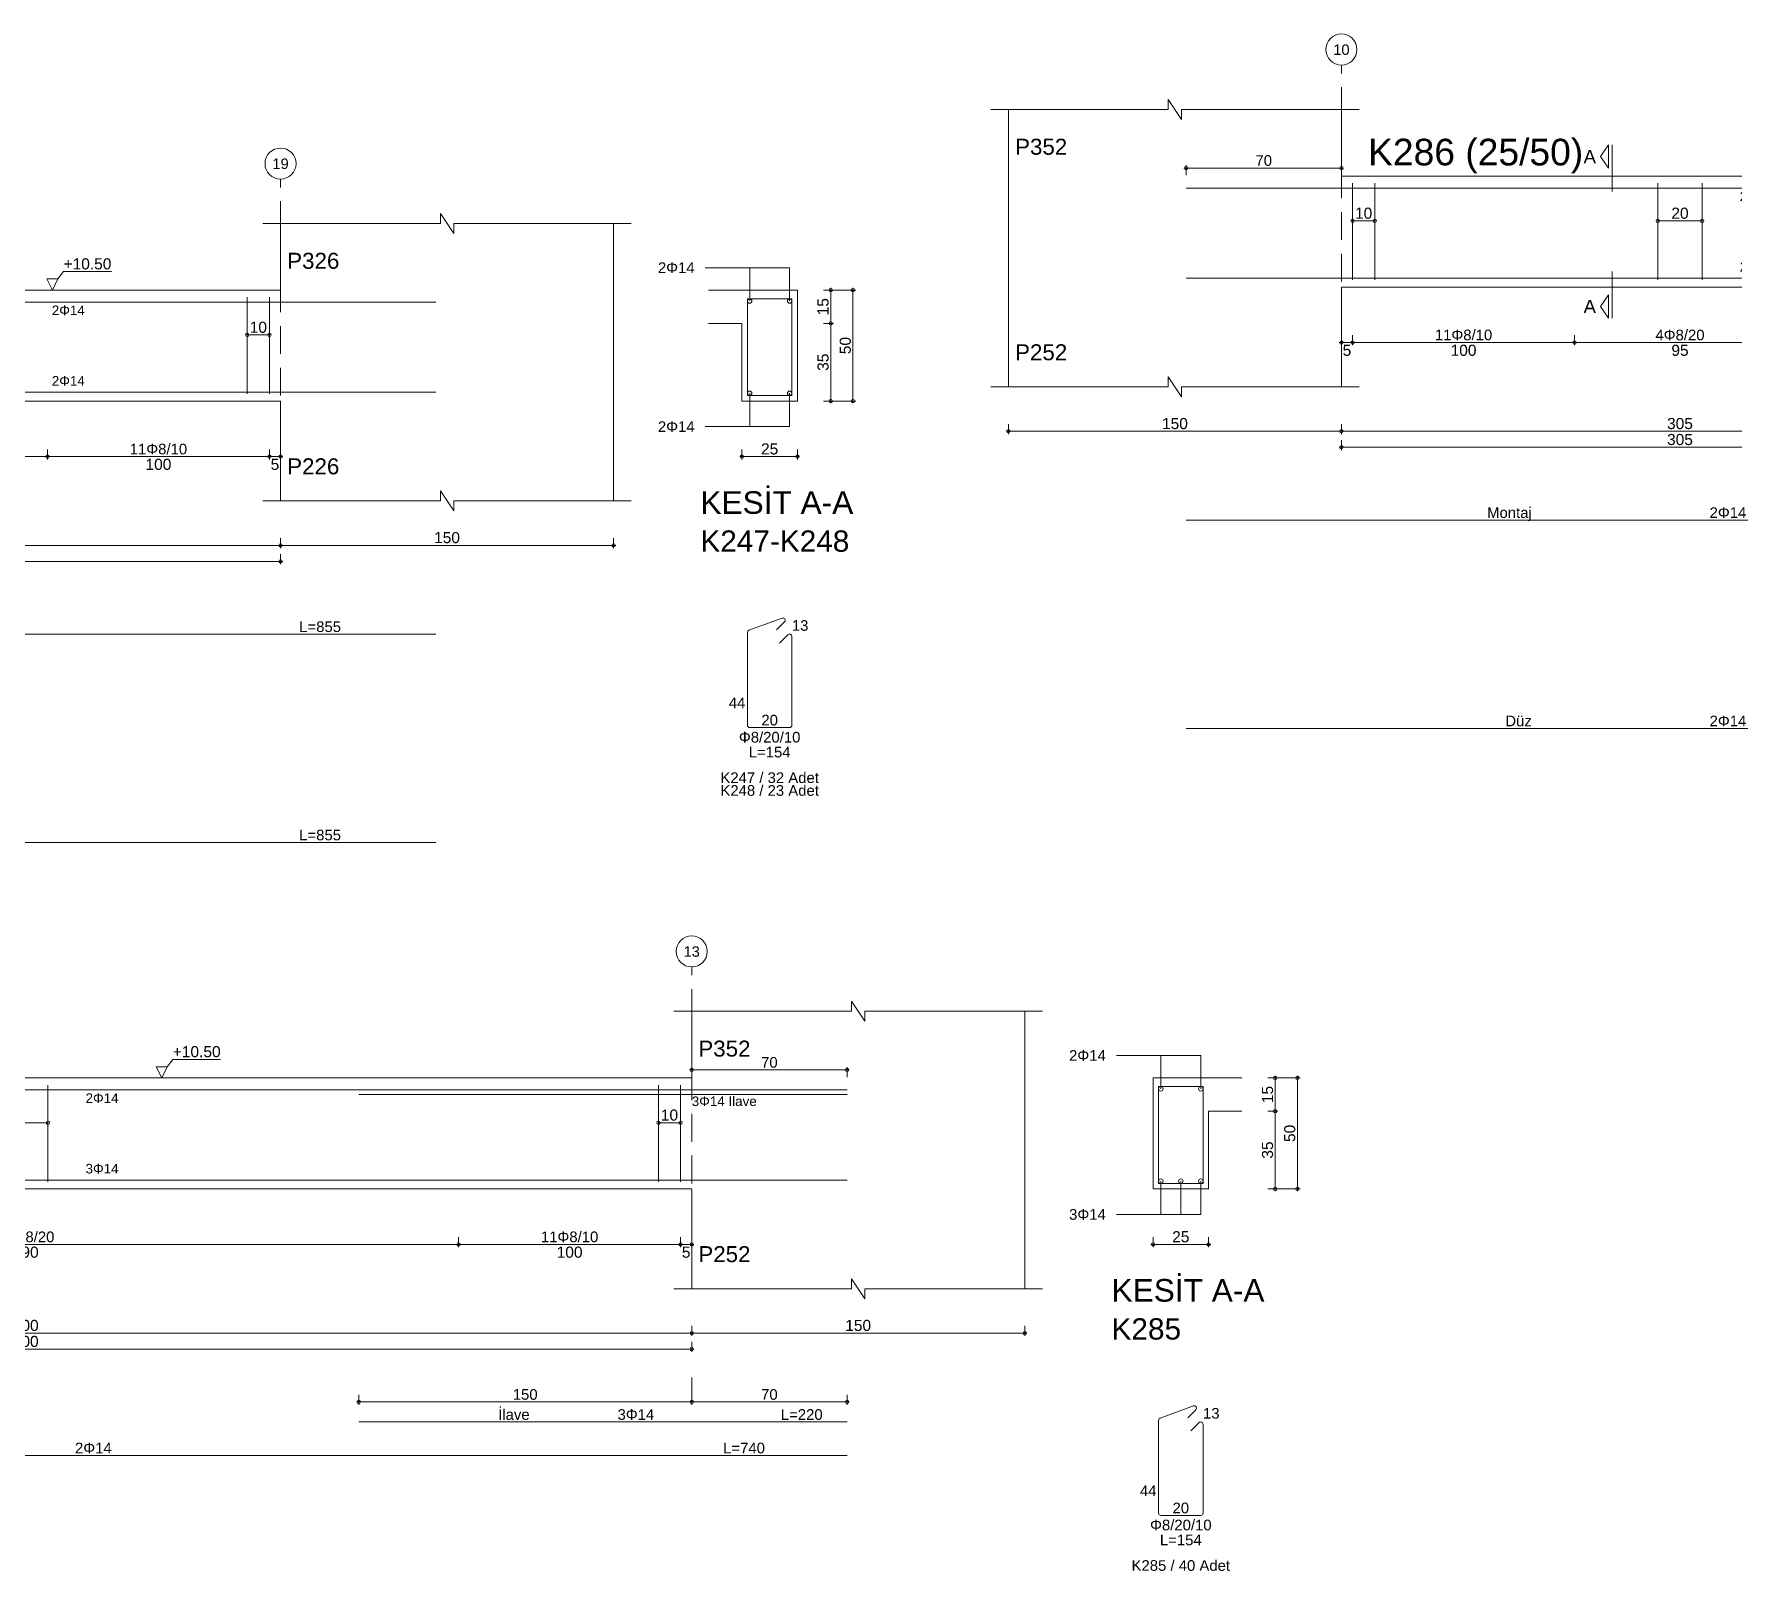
# Model space of a CAD drawing. Header units: millimetres. Extents: x 2232 to 85269, y -3593 to 5869.
# Drawn here: x 53089 to 54237, y -2546 to -1508 of the extents above; entities that cross this region are included whole.
import ezdxf

# ---------------------------------------------------------------- set-up
doc = ezdxf.new("R2010")
doc.units = ezdxf.units.MM
doc.linetypes.add('DASHDOT2', pattern=[12.7, 6.35, -3.175, 0, -3.175])
doc.linetypes.add('DASHED4', pattern=[18.75, 12.5, -6.25])
doc.layers.add('aks', color=251, linetype='DASHDOT2', lineweight=35)
for name, color, linetype in [('Donatı Topl. Uzun. Yazısı', 7, 'Continuous'), ('Donatı Uz. Yazısı', 7, 'Continuous'), ('Donatı Yazısı', 7, 'Continuous'), ('Donatı Çizgisi', 7, 'Continuous'), ('Kiriş', 7, 'Continuous'), ('Standart', 7, 'Continuous'), ('Ölçülendirme', 7, 'Continuous')]:
    doc.layers.add(name, color=color, linetype=linetype)
doc.styles.add('arial_1_18', font='arial.ttf', dxfattribs={"height": 0.2})

# ---------------------------------------------------------------- blocks, each defined once
blk = doc.blocks.new('IDE792Entity7483')
at = {"layer": 'aks', "color": 30, "linetype": 'DASHED4', "lineweight": 5}
blk.add_lwpolyline([(22547.25, 2001.7), (22547.25, 2136.7)], dxfattribs=at)
at = {"layer": 'aks', "color": 1, "linetype": 'Continuous', "lineweight": 5}
blk.add_circle((22547.25, 2143.7), 7, dxfattribs=at)
at = {"layer": 'Donatı Çizgisi', "color": 5, "linetype": 'Continuous', "lineweight": 5}
for points in [[(22532.25, 2039.9), (22532.25, 2083.5)], [(22542.25, 2039.9), (22542.25, 2083.5)], [(22757.58, 2039.2), (22757.58, 2082.8)], [(22757.58, 2082.8), (22777.58, 2082.8)], [(22777.58, 2039.2), (22777.58, 2082.8)], [(21762.25, 2081.3), (22617.25, 2081.3)], [(21762.25, 2040.7), (22617.25, 2040.7)], [(22757.58, 2039.2), (22777.58, 2039.2)], [(22758.25, 1933.44), (22773.26, 1938.91)], [(22770.69, 1933.59), (22774.33, 1937.23)], [(21762.25, 1931.7), (22617.25, 1931.7)], [(22757.58, 1890.62), (22757.58, 1932.49)], [(22772.07, 1927.68), (22775.84, 1931.46)], [(22777.58, 1890.62), (22777.58, 1930.74)], [(22758.6, 1889.6), (22776.56, 1889.6)], [(21762.25, 1837.85), (22617.25, 1837.85)]]:
    blk.add_lwpolyline(points, dxfattribs=at)
for centre in [(22758.58, 2081.8), (22776.58, 2081.8), (22758.58, 2040.2), (22776.58, 2040.2)]:
    blk.add_circle(centre, 1, dxfattribs=at)
for centre, start, end in [((22773.61, 1937.95), 315, 110), ((22758.6, 1932.49), 110, 180), ((22776.56, 1930.74), 0, 135), ((22758.6, 1890.62), 180, 270), ((22776.56, 1890.62), 270, 0)]:
    blk.add_arc(centre, 1.02, start, end, dxfattribs=at)
at = {"layer": 'Kiriş', "color": 1, "linetype": 'Continuous', "lineweight": 5}
for points in [[(22619.25, 2116.7), (22619.25, 2121.2)], [(22625.25, 2112.2), (22619.25, 2121.2)], [(22539.25, 2116.7), (22619.25, 2116.7)], [(22547.25, 2086.7), (22547.25, 2116.7)], [(22625.25, 2116.7), (22705.25, 2116.7)], [(22625.25, 2112.2), (22625.25, 2116.7)], [(22697.25, 1991.7), (22697.25, 2116.7)], [(22287.25, 2086.7), (22547.25, 2086.7)], [(22740.08, 2086.7), (22780.08, 2086.7)], [(22780.08, 2036.7), (22780.08, 2086.7)], [(22740.08, 2071.7), (22755.08, 2071.7)], [(22755.08, 2036.7), (22755.08, 2071.7)], [(22287.25, 2036.7), (22547.25, 2036.7)], [(22547.25, 1991.7), (22547.25, 2036.7)], [(22755.08, 2036.7), (22780.08, 2036.7)], [(22539.25, 1991.7), (22619.25, 1991.7)], [(22625.25, 1987.2), (22619.25, 1996.2)], [(22619.25, 1991.7), (22619.25, 1996.2)], [(22625.25, 1991.7), (22705.25, 1991.7)], [(22625.25, 1987.2), (22625.25, 1991.7)]]:
    blk.add_lwpolyline(points, dxfattribs=at)
at = {"layer": 'Ölçülendirme', "color": 1, "linetype": 'Continuous', "lineweight": 5}
for points in [[(22444.5, 2086.7), (22442, 2091.7)], [(22442, 2091.7), (22447, 2091.7)], [(22447, 2091.7), (22444.5, 2086.7)], [(22447, 2091.7), (22449.5, 2095.03)], [(22449.5, 2095.03), (22471.06, 2095.03)], [(22738.58, 2096.8), (22776.58, 2096.8)], [(22758.58, 2081.8), (22758.58, 2096.8)], [(22776.58, 2081.8), (22776.58, 2096.8)], [(22444.5, 2086.7), (22444.5, 2086.7)], [(22791.83, 2086.7), (22806.33, 2086.7)], [(22795.08, 2035.7), (22795.08, 2087.7)], [(22805.08, 2035.7), (22805.08, 2087.7)], [(22532.25, 2066.5), (22542.25, 2066.5)], [(22791.83, 2071.7), (22796.33, 2071.7)], [(22758.58, 2025.2), (22758.58, 2040.2)], [(22776.58, 2025.2), (22776.58, 2040.2)], [(22791.83, 2036.7), (22806.33, 2036.7)], [(22738.58, 2025.2), (22776.58, 2025.2)], [(22442.25, 2010.45), (22442.25, 2014.95)], [(22542.25, 2010.45), (22542.25, 2014.95)], [(22547.25, 2010.45), (22547.25, 2014.95)], [(22755.08, 2010.45), (22755.08, 2014.95)], [(22780.08, 2010.45), (22780.08, 2014.95)], [(22286.25, 2011.7), (22548.25, 2011.7)], [(22754.08, 2011.7), (22781.08, 2011.7)], [(22547.25, 1970.45), (22547.25, 1974.95)], [(22697.25, 1970.45), (22697.25, 1974.95)], [(21681.25, 1971.7), (22698.25, 1971.7)], [(22547.25, 1963.25), (22547.25, 1967.75)], [(21831.25, 1964.5), (22548.25, 1964.5)]]:
    blk.add_lwpolyline(points, dxfattribs=at)
for centre in [(22795.08, 2086.7), (22805.08, 2086.7), (22532.25, 2066.5), (22542.25, 2066.5), (22795.08, 2071.7), (22795.08, 2036.7), (22805.08, 2036.7), (22442.25, 2011.7), (22442.25, 2011.7), (22542.25, 2011.7), (22542.25, 2011.7), (22547.25, 2011.7), (22755.08, 2011.7), (22780.08, 2011.7), (22547.25, 1971.7), (22547.25, 1971.7), (22697.25, 1971.7), (22547.25, 1964.5)]:
    blk.add_circle(centre, 0.75, dxfattribs=at)
at = {"layer": 'aks', "color": 1, "linetype": 'Continuous', "lineweight": 5, "style": 'arial_1_18'}
blk.add_text('19', height=4.725, dxfattribs=at).set_placement((22543.58, 2141.26))
at = {"layer": 'Donatı Topl. Uzun. Yazısı', "color": 1, "linetype": 'Continuous', "lineweight": 5, "style": 'arial_1_18'}
for s, p in [('L=855', (22555.66, 1932.66)), ('L=154', (22758.16, 1876.16)), ('L=855', (22555.66, 1838.81))]:
    blk.add_text(s, height=4.8, dxfattribs=at).set_placement(p)
at = {"layer": 'Donatı Uz. Yazısı', "color": 1, "linetype": 'Continuous', "lineweight": 5, "style": 'arial_1_18'}
for s, p in [('13', (22777.58, 1933.2)), ('44', (22749.16, 1898.32)), ('20', (22763.85, 1890.56))]:
    blk.add_text(s, height=4.8, dxfattribs=at).set_placement(p)
at = {"layer": 'Donatı Yazısı', "color": 5, "linetype": 'Continuous', "lineweight": 5, "style": 'arial_1_18'}
for s, p in [('2Φ14', (22717.25, 2094.4)), ('2Φ14', (22717.25, 2022.8)), ('Φ8/20/10', (22753.72, 1882.88)), ('K247 / 32 Adet', (22745.4, 1864.64)), ('K248 / 23 Adet', (22745.4, 1858.88))]:
    blk.add_text(s, height=4.8, dxfattribs=at).set_placement(p)
for p in [(22444.21, 2075.42), (22444.21, 2043.66)]:
    blk.add_text('2Φ14', height=4.32, rotation=360, dxfattribs=at).set_placement(p)
at = {"layer": 'Kiriş', "color": 1, "linetype": 'Continuous', "lineweight": 5, "style": 'arial_1_18'}
for s, height, p in [('P326', 7.2, (22550.25, 2096.3)), ('P226', 7.2, (22550.25, 2003.7)), ('KESİT A-A', 10.2, (22736.38, 1985.9)), ('K247-K248', 9.6, (22736.38, 1968.82))]:
    blk.add_text(s, height=height, dxfattribs=at).set_placement(p)
at = {"layer": 'Ölçülendirme', "color": 1, "linetype": 'Continuous', "lineweight": 5, "style": 'arial_1_18'}
for s, p in [('+10.50', (22449.5, 2096.03)), ('25', (22763.7, 2012.66)), ('100', (22486.42, 2005.7)), ('5', (22542.8, 2005.7)), ('150', (22616.42, 1972.7))]:
    blk.add_text(s, height=5, dxfattribs=at).set_placement(p)
for s, rotation, p in [('15', 90, (22794.12, 2075.32)), ('10', 360, (22533.36, 2067.46)), ('50', 90, (22804.12, 2057.82)), ('35', 90, (22794.12, 2050.32))]:
    blk.add_text(s, height=5, rotation=rotation, dxfattribs=at).set_placement(p)
at = {"layer": 'Ölçülendirme', "color": 5, "linetype": 'Continuous', "lineweight": 5, "style": 'arial_1_18'}
blk.add_text('11Φ8/10', height=4.8, dxfattribs=at).set_placement((22479.32, 2012.7))
blk = doc.blocks.new('IDE792Entity7516')
at = {"layer": 'aks', "color": 30, "linetype": 'DASHED4', "lineweight": 5}
for points in [[(26056.59, 1648.65), (26056.59, 1783.65)], [(26056.59, 1587.65), (26056.59, 1598.65)]]:
    blk.add_lwpolyline(points, dxfattribs=at)
at = {"layer": 'aks', "color": 1, "linetype": 'Continuous', "lineweight": 5}
blk.add_circle((26056.59, 1790.65), 7, dxfattribs=at)
at = {"layer": 'Donatı Çizgisi', "color": 5, "linetype": 'Continuous', "lineweight": 5}
for points in [[(25766.59, 1686.85), (25766.59, 1730.45)], [(26041.59, 1686.85), (26041.59, 1730.45)], [(26051.59, 1686.85), (26051.59, 1730.45)], [(26266.93, 1686.15), (26266.93, 1729.75)], [(26266.93, 1729.75), (26286.93, 1729.75)], [(26286.93, 1686.15), (26286.93, 1729.75)], [(25386.59, 1728.25), (26126.59, 1728.25)], [(25906.59, 1726.25), (26126.59, 1726.25)], [(25386.59, 1687.65), (26126.59, 1687.65)], [(26266.93, 1686.15), (26286.93, 1686.15)], [(26267.6, 1580.39), (26282.6, 1585.86)], [(25906.59, 1578.65), (26126.59, 1578.65)], [(26266.93, 1537.57), (26266.93, 1579.44)], [(26280.03, 1580.53), (26283.67, 1584.18)], [(26281.41, 1574.63), (26285.18, 1578.41)], [(26286.93, 1537.57), (26286.93, 1577.69)], [(25386.59, 1563.55), (26126.59, 1563.55)], [(26267.95, 1536.55), (26285.91, 1536.55)]]:
    blk.add_lwpolyline(points, dxfattribs=at)
for centre in [(26267.93, 1728.75), (26285.93, 1728.75), (26267.93, 1687.15), (26276.93, 1687.15), (26285.93, 1687.15)]:
    blk.add_circle(centre, 1, dxfattribs=at)
for centre, start, end in [((26282.95, 1584.9), 315, 110), ((26267.95, 1579.44), 110, 180), ((26285.91, 1577.69), 0, 135), ((26267.95, 1537.57), 180, 270), ((26285.91, 1537.57), 270, 0)]:
    blk.add_arc(centre, 1.02, start, end, dxfattribs=at)
at = {"layer": 'Kiriş', "color": 1, "linetype": 'Continuous', "lineweight": 5}
for points in [[(26128.59, 1763.65), (26128.59, 1768.15)], [(26134.59, 1759.15), (26128.59, 1768.15)], [(26048.59, 1763.65), (26128.59, 1763.65)], [(26056.59, 1733.65), (26056.59, 1763.65)], [(26134.59, 1763.65), (26214.59, 1763.65)], [(26134.59, 1759.15), (26134.59, 1763.65)], [(26206.59, 1638.65), (26206.59, 1763.65)], [(25456.59, 1733.65), (26056.59, 1733.65)], [(26264.43, 1683.65), (26264.43, 1733.65)], [(26264.43, 1733.65), (26304.43, 1733.65)], [(26289.43, 1718.65), (26304.43, 1718.65)], [(26289.43, 1683.65), (26289.43, 1718.65)], [(25456.59, 1683.65), (26056.59, 1683.65)], [(26056.59, 1638.65), (26056.59, 1683.65)], [(26264.43, 1683.65), (26289.43, 1683.65)], [(26048.59, 1638.65), (26128.59, 1638.65)], [(26134.59, 1634.15), (26128.59, 1643.15)], [(26128.59, 1638.65), (26128.59, 1643.15)], [(26134.59, 1638.65), (26214.59, 1638.65)], [(26134.59, 1634.15), (26134.59, 1638.65)]]:
    blk.add_lwpolyline(points, dxfattribs=at)
at = {"layer": 'Ölçülendirme', "color": 1, "linetype": 'Continuous', "lineweight": 5}
for points in [[(25817.84, 1733.65), (25815.34, 1738.65)], [(25815.34, 1738.65), (25820.34, 1738.65)], [(25820.34, 1738.65), (25817.84, 1733.65)], [(25820.34, 1738.65), (25822.84, 1741.98)], [(25822.84, 1741.98), (25844.4, 1741.98)], [(26056.59, 1734), (26056.59, 1738.5)], [(26126.59, 1734), (26126.59, 1738.5)], [(26247.93, 1743.75), (26285.93, 1743.75)], [(26267.93, 1728.75), (26267.93, 1743.75)], [(26285.93, 1728.75), (26285.93, 1743.75)], [(25817.84, 1733.65), (25817.84, 1733.65)], [(26055.59, 1737.25), (26127.59, 1737.25)], [(26316.18, 1733.65), (26330.68, 1733.65)], [(26319.43, 1682.65), (26319.43, 1734.65)], [(26329.43, 1682.65), (26329.43, 1734.65)], [(26316.18, 1718.65), (26320.68, 1718.65)], [(25746.59, 1713.45), (25766.59, 1713.45)], [(26041.59, 1713.45), (26051.59, 1713.45)], [(26267.93, 1672.15), (26267.93, 1687.15)], [(26276.93, 1672.15), (26276.93, 1687.15)], [(26285.93, 1672.15), (26285.93, 1687.15)], [(26316.18, 1683.65), (26330.68, 1683.65)], [(26247.93, 1672.15), (26285.93, 1672.15)], [(25951.59, 1657.4), (25951.59, 1661.9)], [(26051.59, 1657.4), (26051.59, 1661.9)], [(26056.59, 1657.4), (26056.59, 1661.9)], [(26264.43, 1657.4), (26264.43, 1661.9)], [(26289.43, 1657.4), (26289.43, 1661.9)], [(25455.59, 1658.65), (26057.59, 1658.65)], [(26263.43, 1658.65), (26290.43, 1658.65)], [(25305.59, 1618.65), (26207.59, 1618.65)], [(26056.59, 1617.4), (26056.59, 1621.9)], [(26206.59, 1617.4), (26206.59, 1621.9)], [(25455.59, 1611.45), (26057.59, 1611.45)], [(26056.59, 1610.2), (26056.59, 1614.7)], [(25905.59, 1587.65), (26057.59, 1587.65)], [(25906.59, 1586.4), (25906.59, 1590.9)], [(26055.59, 1587.65), (26127.59, 1587.65)], [(26056.59, 1586.4), (26056.59, 1590.9)], [(26056.59, 1586.4), (26056.59, 1590.9)], [(26126.59, 1586.4), (26126.59, 1590.9)]]:
    blk.add_lwpolyline(points, dxfattribs=at)
for centre in [(26056.59, 1737.25), (26126.59, 1737.25), (26319.43, 1733.65), (26329.43, 1733.65), (26319.43, 1718.65), (25766.59, 1713.45), (26041.59, 1713.45), (26051.59, 1713.45), (26319.43, 1683.65), (26329.43, 1683.65), (25951.59, 1658.65), (25951.59, 1658.65), (26051.59, 1658.65), (26051.59, 1658.65), (26056.59, 1658.65), (26264.43, 1658.65), (26289.43, 1658.65), (26056.59, 1618.65), (26056.59, 1618.65), (26206.59, 1618.65), (26056.59, 1611.45), (25906.59, 1587.65), (26056.59, 1587.65), (26056.59, 1587.65), (26126.59, 1587.65)]:
    blk.add_circle(centre, 0.75, dxfattribs=at)
at = {"layer": 'aks', "color": 1, "linetype": 'Continuous', "lineweight": 5, "style": 'arial_1_18'}
blk.add_text('13', height=4.725, dxfattribs=at).set_placement((26052.92, 1788.21))
at = {"layer": 'Donatı Topl. Uzun. Yazısı', "color": 1, "linetype": 'Continuous', "lineweight": 5, "style": 'arial_1_18'}
for s, p in [('L=220', (26096.76, 1579.61)), ('L=740', (26070.76, 1564.51)), ('L=154', (26267.51, 1523.11))]:
    blk.add_text(s, height=4.8, dxfattribs=at).set_placement(p)
at = {"layer": 'Donatı Uz. Yazısı', "color": 1, "linetype": 'Continuous', "lineweight": 5, "style": 'arial_1_18'}
for s, p in [('13', (26286.93, 1580.15)), ('44', (26258.51, 1545.27)), ('20', (26273.2, 1537.51))]:
    blk.add_text(s, height=4.8, dxfattribs=at).set_placement(p)
at = {"layer": 'Donatı Yazısı', "color": 5, "linetype": 'Continuous', "lineweight": 5, "style": 'arial_1_18'}
for s, height, p in [('2Φ14', 4.8, (26226.59, 1741.35)), ('3Φ14 İlave', 4.32, (26056.59, 1720.97)), ('3Φ14', 4.8, (26226.59, 1669.75)), ('3Φ14', 4.8, (26023.19, 1579.61)), ('2Φ14', 4.8, (25778.79, 1564.51)), ('Φ8/20/10', 4.8, (26263.07, 1529.83)), ('K285 / 40 Adet', 4.8, (26254.74, 1511.59))]:
    blk.add_text(s, height=height, dxfattribs=at).set_placement(p)
for s, p in [('2Φ14', (25783.55, 1722.37)), ('3Φ14', (25783.55, 1690.61))]:
    blk.add_text(s, height=4.32, rotation=360, dxfattribs=at).set_placement(p)
at = {"layer": 'Donatı Yazısı', "color": 1, "linetype": 'Continuous', "lineweight": 5, "style": 'arial_1_18'}
blk.add_text('İlave', height=4.8, dxfattribs=at).set_placement((25969.42, 1579.61))
at = {"layer": 'Kiriş', "color": 1, "linetype": 'Continuous', "lineweight": 5, "style": 'arial_1_18'}
for s, height, p in [('P352', 7.2, (26059.59, 1743.25)), ('P252', 7.2, (26059.59, 1650.65)), ('KESİT A-A', 10.2, (26245.73, 1632.85)), ('K285', 9.6, (26245.73, 1615.77))]:
    blk.add_text(s, height=height, dxfattribs=at).set_placement(p)
at = {"layer": 'Ölçülendirme', "color": 1, "linetype": 'Continuous', "lineweight": 5, "style": 'arial_1_18'}
for s, height, p in [('+10.50', 5, (25822.84, 1742.98)), ('70', 4.8, (26087.86, 1738.25)), ('25', 5, (26273.04, 1659.61)), ('390', 5, (25750.76, 1652.65)), ('100', 5, (25995.76, 1652.65)), ('5', 5, (26052.15, 1652.65)), ('600', 5, (25750.76, 1619.65)), ('150', 5, (26125.76, 1619.65)), ('600', 5, (25750.76, 1612.45))]:
    blk.add_text(s, height=height, dxfattribs=at).set_placement(p)
for s, rotation, p in [('15', 90, (26318.47, 1722.27)), ('10', 360, (26042.71, 1714.41)), ('50', 90, (26328.47, 1704.77)), ('35', 90, (26318.47, 1697.27))]:
    blk.add_text(s, height=5, rotation=rotation, dxfattribs=at).set_placement(p)
at = {"layer": 'Ölçülendirme', "color": 5, "linetype": 'Continuous', "lineweight": 5, "style": 'arial_1_18'}
for s, p in [('18Φ8/20', (25743.66, 1659.65)), ('11Φ8/10', (25988.66, 1659.65)), ('150', (25976, 1588.65)), ('70', (26087.86, 1588.65))]:
    blk.add_text(s, height=4.8, dxfattribs=at).set_placement(p)
blk = doc.blocks.new('IDE792Entity7517')
at = {"layer": 'aks', "color": 30, "linetype": 'DASHED4', "lineweight": 5}
for points in [[(26748.21, 1633.55), (26748.21, 1768.55)], [(27053.21, 1633.55), (27053.21, 1768.55)]]:
    blk.add_lwpolyline(points, dxfattribs=at)
at = {"layer": 'aks', "color": 1, "linetype": 'Continuous', "lineweight": 5}
for centre in [(26748.21, 1775.55), (27053.21, 1775.55)]:
    blk.add_circle(centre, 7, dxfattribs=at)
at = {"layer": 'Donatı Çizgisi', "color": 5, "linetype": 'Continuous', "lineweight": 5}
for points in [[(26753.21, 1671.75), (26753.21, 1715.35)], [(26763.21, 1671.75), (26763.21, 1715.35)], [(26890.71, 1671.75), (26890.71, 1715.35)], [(26910.71, 1671.75), (26910.71, 1715.35)], [(27038.21, 1671.75), (27038.21, 1715.35)], [(27048.21, 1671.75), (27048.21, 1715.35)], [(27263.55, 1671.05), (27263.55, 1714.65)], [(27263.55, 1714.65), (27283.55, 1714.65)], [(27283.55, 1671.05), (27283.55, 1714.65)], [(26678.21, 1713.15), (27123.21, 1713.15)], [(26678.21, 1672.55), (27123.21, 1672.55)], [(27263.55, 1671.05), (27283.55, 1671.05)], [(27264.22, 1565.29), (27279.22, 1570.76)], [(27276.65, 1565.44), (27280.29, 1569.08)], [(26678.21, 1563.55), (27123.21, 1563.55)], [(27263.55, 1522.47), (27263.55, 1564.34)], [(27278.03, 1559.53), (27281.8, 1563.31)], [(27283.55, 1522.47), (27283.55, 1562.59)], [(27264.57, 1521.45), (27282.53, 1521.45)], [(26678.21, 1469.7), (27123.21, 1469.7)]]:
    blk.add_lwpolyline(points, dxfattribs=at)
for centre in [(27264.55, 1713.65), (27282.55, 1713.65), (27264.55, 1672.05), (27282.55, 1672.05)]:
    blk.add_circle(centre, 1, dxfattribs=at)
for centre, start, end in [((27279.57, 1569.8), 315, 110), ((27264.57, 1564.34), 110, 180), ((27282.53, 1562.59), 0, 135), ((27264.57, 1522.47), 180, 270), ((27282.53, 1522.47), 270, 0)]:
    blk.add_arc(centre, 1.02, start, end, dxfattribs=at)
at = {"layer": 'Kiriş', "color": 1, "linetype": 'Continuous', "lineweight": 5}
for points in [[(26670.21, 1748.55), (26670.21, 1753.05)], [(26676.21, 1744.05), (26670.21, 1753.05)], [(27125.21, 1748.55), (27125.21, 1753.05)], [(27131.21, 1744.05), (27125.21, 1753.05)], [(26590.21, 1748.55), (26670.21, 1748.55)], [(26598.21, 1623.55), (26598.21, 1748.55)], [(26676.21, 1744.05), (26676.21, 1748.55)], [(26676.21, 1748.55), (26756.21, 1748.55)], [(26748.21, 1718.55), (26748.21, 1748.55)], [(27045.21, 1748.55), (27125.21, 1748.55)], [(27053.21, 1718.55), (27053.21, 1748.55)], [(27131.21, 1748.55), (27211.21, 1748.55)], [(27131.21, 1744.05), (27131.21, 1748.55)], [(27203.21, 1623.55), (27203.21, 1748.55)], [(26748.21, 1718.55), (27053.21, 1718.55)], [(27261.05, 1668.55), (27261.05, 1718.55)], [(27261.05, 1718.55), (27301.05, 1718.55)], [(27286.05, 1703.55), (27301.05, 1703.55)], [(27286.05, 1668.55), (27286.05, 1703.55)], [(26748.21, 1668.55), (27053.21, 1668.55)], [(26748.21, 1623.55), (26748.21, 1668.55)], [(27053.21, 1623.55), (27053.21, 1668.55)], [(27261.05, 1668.55), (27286.05, 1668.55)], [(26590.21, 1623.55), (26670.21, 1623.55)], [(26676.21, 1619.05), (26670.21, 1628.05)], [(26670.21, 1623.55), (26670.21, 1628.05)], [(26676.21, 1623.55), (26756.21, 1623.55)], [(26676.21, 1619.05), (26676.21, 1623.55)], [(27045.21, 1623.55), (27125.21, 1623.55)], [(27131.21, 1619.05), (27125.21, 1628.05)], [(27125.21, 1623.55), (27125.21, 1628.05)], [(27131.21, 1623.55), (27211.21, 1623.55)], [(27131.21, 1619.05), (27131.21, 1623.55)]]:
    blk.add_lwpolyline(points, dxfattribs=at)
at = {"layer": 'Ölçülendirme', "color": 1, "linetype": 'Continuous', "lineweight": 5}
for points in [[(26864.96, 1727.3), (26868.46, 1732.55)], [(26868.46, 1722.05), (26868.46, 1732.55)], [(26870.21, 1711.55), (26870.21, 1732.55)], [(26677.21, 1722.15), (26749.21, 1722.15)], [(26678.21, 1718.9), (26678.21, 1723.4)], [(26748.21, 1718.9), (26748.21, 1723.4)], [(26868.46, 1722.05), (26864.96, 1727.3)], [(26932.46, 1718.55), (26929.96, 1723.55)], [(26929.96, 1723.55), (26934.96, 1723.55)], [(26934.96, 1723.55), (26932.46, 1718.55)], [(26934.96, 1723.55), (26937.46, 1726.88)], [(26937.46, 1726.88), (26959.02, 1726.88)], [(27052.21, 1722.15), (27124.21, 1722.15)], [(27053.21, 1718.9), (27053.21, 1723.4)], [(27123.21, 1718.9), (27123.21, 1723.4)], [(27244.55, 1728.65), (27282.55, 1728.65)], [(27264.55, 1713.65), (27264.55, 1728.65)], [(27282.55, 1713.65), (27282.55, 1728.65)], [(26932.46, 1718.55), (26932.46, 1718.55)], [(27312.8, 1718.55), (27327.3, 1718.55)], [(27316.05, 1667.55), (27316.05, 1719.55)], [(27326.05, 1667.55), (27326.05, 1719.55)], [(27312.8, 1703.55), (27317.3, 1703.55)], [(26753.21, 1698.35), (26763.21, 1698.35)], [(26890.71, 1698.35), (26910.71, 1698.35)], [(27038.21, 1698.35), (27048.21, 1698.35)], [(26870.21, 1654.55), (26870.21, 1675.55)], [(27264.55, 1657.05), (27264.55, 1672.05)], [(27282.55, 1657.05), (27282.55, 1672.05)], [(27312.8, 1668.55), (27327.3, 1668.55)], [(26864.96, 1659.8), (26868.46, 1665.05)], [(26868.46, 1654.55), (26868.46, 1665.05)], [(26868.46, 1654.55), (26864.96, 1659.8)], [(27244.55, 1657.05), (27282.55, 1657.05)], [(26748.21, 1642.3), (26748.21, 1646.8)], [(26753.21, 1642.3), (26753.21, 1646.8)], [(26853.21, 1642.3), (26853.21, 1646.8)], [(26948.21, 1642.3), (26948.21, 1646.8)], [(27048.21, 1642.3), (27048.21, 1646.8)], [(27053.21, 1642.3), (27053.21, 1646.8)], [(27261.05, 1642.3), (27261.05, 1646.8)], [(27286.05, 1642.3), (27286.05, 1646.8)], [(26747.21, 1643.55), (27054.21, 1643.55)], [(27260.05, 1643.55), (27287.05, 1643.55)], [(26597.21, 1603.55), (27204.21, 1603.55)], [(26598.21, 1602.3), (26598.21, 1606.8)], [(26748.21, 1602.3), (26748.21, 1606.8)], [(27053.21, 1602.3), (27053.21, 1606.8)], [(27203.21, 1602.3), (27203.21, 1606.8)], [(26747.21, 1596.35), (27054.21, 1596.35)], [(26748.21, 1595.1), (26748.21, 1599.6)], [(27053.21, 1595.1), (27053.21, 1599.6)]]:
    blk.add_lwpolyline(points, dxfattribs=at)
for centre in [(26678.21, 1722.15), (26748.21, 1722.15), (27053.21, 1722.15), (27123.21, 1722.15), (27316.05, 1718.55), (27326.05, 1718.55), (27316.05, 1703.55), (26753.21, 1698.35), (26763.21, 1698.35), (26890.71, 1698.35), (26910.71, 1698.35), (27038.21, 1698.35), (27048.21, 1698.35), (27316.05, 1668.55), (27326.05, 1668.55), (26748.21, 1643.55), (26753.21, 1643.55), (26753.21, 1643.55), (26853.21, 1643.55), (26853.21, 1643.55), (26948.21, 1643.55), (26948.21, 1643.55), (27048.21, 1643.55), (27048.21, 1643.55), (27053.21, 1643.55), (27261.05, 1643.55), (27286.05, 1643.55), (26598.21, 1603.55), (26748.21, 1603.55), (26748.21, 1603.55), (27053.21, 1603.55), (27053.21, 1603.55), (27203.21, 1603.55), (26748.21, 1596.35), (27053.21, 1596.35)]:
    blk.add_circle(centre, 0.75, dxfattribs=at)
at = {"layer": 'aks', "color": 1, "linetype": 'Continuous', "lineweight": 5, "style": 'arial_1_18'}
for s, height, p in [('10', 4.725, (26744.54, 1773.11)), ('9', 9.45, (27049.54, 1770.67))]:
    blk.add_text(s, height=height, dxfattribs=at).set_placement(p)
at = {"layer": 'Donatı Topl. Uzun. Yazısı', "color": 1, "linetype": 'Continuous', "lineweight": 5, "style": 'arial_1_18'}
for s, p in [('L=445', (27082.13, 1564.51)), ('L=154', (27264.13, 1508.01)), ('L=445', (27082.13, 1470.66))]:
    blk.add_text(s, height=4.8, dxfattribs=at).set_placement(p)
at = {"layer": 'Donatı Uz. Yazısı', "color": 1, "linetype": 'Continuous', "lineweight": 5, "style": 'arial_1_18'}
for s, p in [('13', (27283.55, 1565.05)), ('44', (27255.13, 1530.17)), ('20', (27269.82, 1522.41))]:
    blk.add_text(s, height=4.8, dxfattribs=at).set_placement(p)
at = {"layer": 'Donatı Yazısı', "color": 5, "linetype": 'Continuous', "lineweight": 5, "style": 'arial_1_18'}
for s, p in [('2Φ14', (27223.21, 1726.25)), ('2Φ14', (27223.21, 1654.65)), ('2Φ14', (26914.06, 1564.51)), ('Φ8/20/10', (27259.69, 1514.73)), ('K286 / 26 Adet', (27251.36, 1496.49)), ('2Φ14', (26914.06, 1470.66))]:
    blk.add_text(s, height=4.8, dxfattribs=at).set_placement(p)
for p in [(26927.67, 1707.27), (26927.67, 1675.51)]:
    blk.add_text('2Φ14', height=4.32, rotation=360, dxfattribs=at).set_placement(p)
at = {"layer": 'Donatı Yazısı', "color": 1, "linetype": 'Continuous', "lineweight": 5, "style": 'arial_1_18'}
for s, p in [('Montaj', (26813.83, 1564.51)), ('Düz', (26822.04, 1470.66))]:
    blk.add_text(s, height=4.8, dxfattribs=at).set_placement(p)
at = {"layer": 'Kiriş', "color": 1, "linetype": 'Continuous', "lineweight": 5, "style": 'arial_1_18'}
for s, height, p in [('P352', 7.2, (26601.21, 1728.15)), ('K286 (25/50)', 12, (26760.21, 1723.35)), ('P353', 7.2, (27056.21, 1728.15)), ('P252', 7.2, (26601.21, 1635.55)), ('P253', 7.2, (27056.21, 1635.55)), ('KESİT A-A', 10.2, (27242.35, 1617.75)), ('K286', 9.6, (27242.35, 1600.67))]:
    blk.add_text(s, height=height, dxfattribs=at).set_placement(p)
at = {"layer": 'Ölçülendirme', "color": 1, "linetype": 'Continuous', "lineweight": 5, "style": 'arial_1_18'}
for s, height, p in [('A', 5.95, (26857.32, 1724.32)), ('+10.50', 5, (26937.46, 1727.88)), ('70', 4.8, (26709.48, 1723.15)), ('70', 4.8, (27084.48, 1723.15)), ('A', 5.95, (26857.32, 1656.82)), ('25', 5, (27269.66, 1644.51)), ('5', 5, (26748.77, 1637.55)), ('100', 5, (26797.39, 1637.55)), ('95', 5, (26896.83, 1637.55)), ('100', 5, (26992.38, 1637.55)), ('5', 5, (27048.77, 1637.55)), ('150', 5, (26667.38, 1604.55)), ('305', 5, (26894.88, 1604.55)), ('150', 5, (27122.38, 1604.55)), ('305', 5, (26894.88, 1597.35))]:
    blk.add_text(s, height=height, dxfattribs=at).set_placement(p)
for s, rotation, p in [('15', 90, (27315.09, 1707.17)), ('10', 360, (26754.33, 1699.31)), ('20', 360, (26896.83, 1699.31)), ('10', 360, (27039.33, 1699.31)), ('50', 90, (27325.09, 1689.67)), ('35', 90, (27315.09, 1682.17))]:
    blk.add_text(s, height=5, rotation=rotation, dxfattribs=at).set_placement(p)
at = {"layer": 'Ölçülendirme', "color": 5, "linetype": 'Continuous', "lineweight": 5, "style": 'arial_1_18'}
for s, p in [('11Φ8/10', (26790.28, 1644.55)), ('4Φ8/20', (26889.65, 1644.55)), ('11Φ8/10', (26985.28, 1644.55))]:
    blk.add_text(s, height=4.8, dxfattribs=at).set_placement(p)

msp = doc.modelspace()

# ---------------------------------------------------------------- block references
at = {"layer": 'Standart', "xscale": 1.5, "yscale": 1.5, "zscale": 1.5}
for name, p in [('IDE792Entity7517', (13850.1, -4181.4)), ('IDE792Entity7483', (19434.7, -4810.7)), ('IDE792Entity7516', (14448.5, -4813.5))]:
    msp.add_blockref(name, p, dxfattribs=at)

doc.saveas('drawing.dxf')
